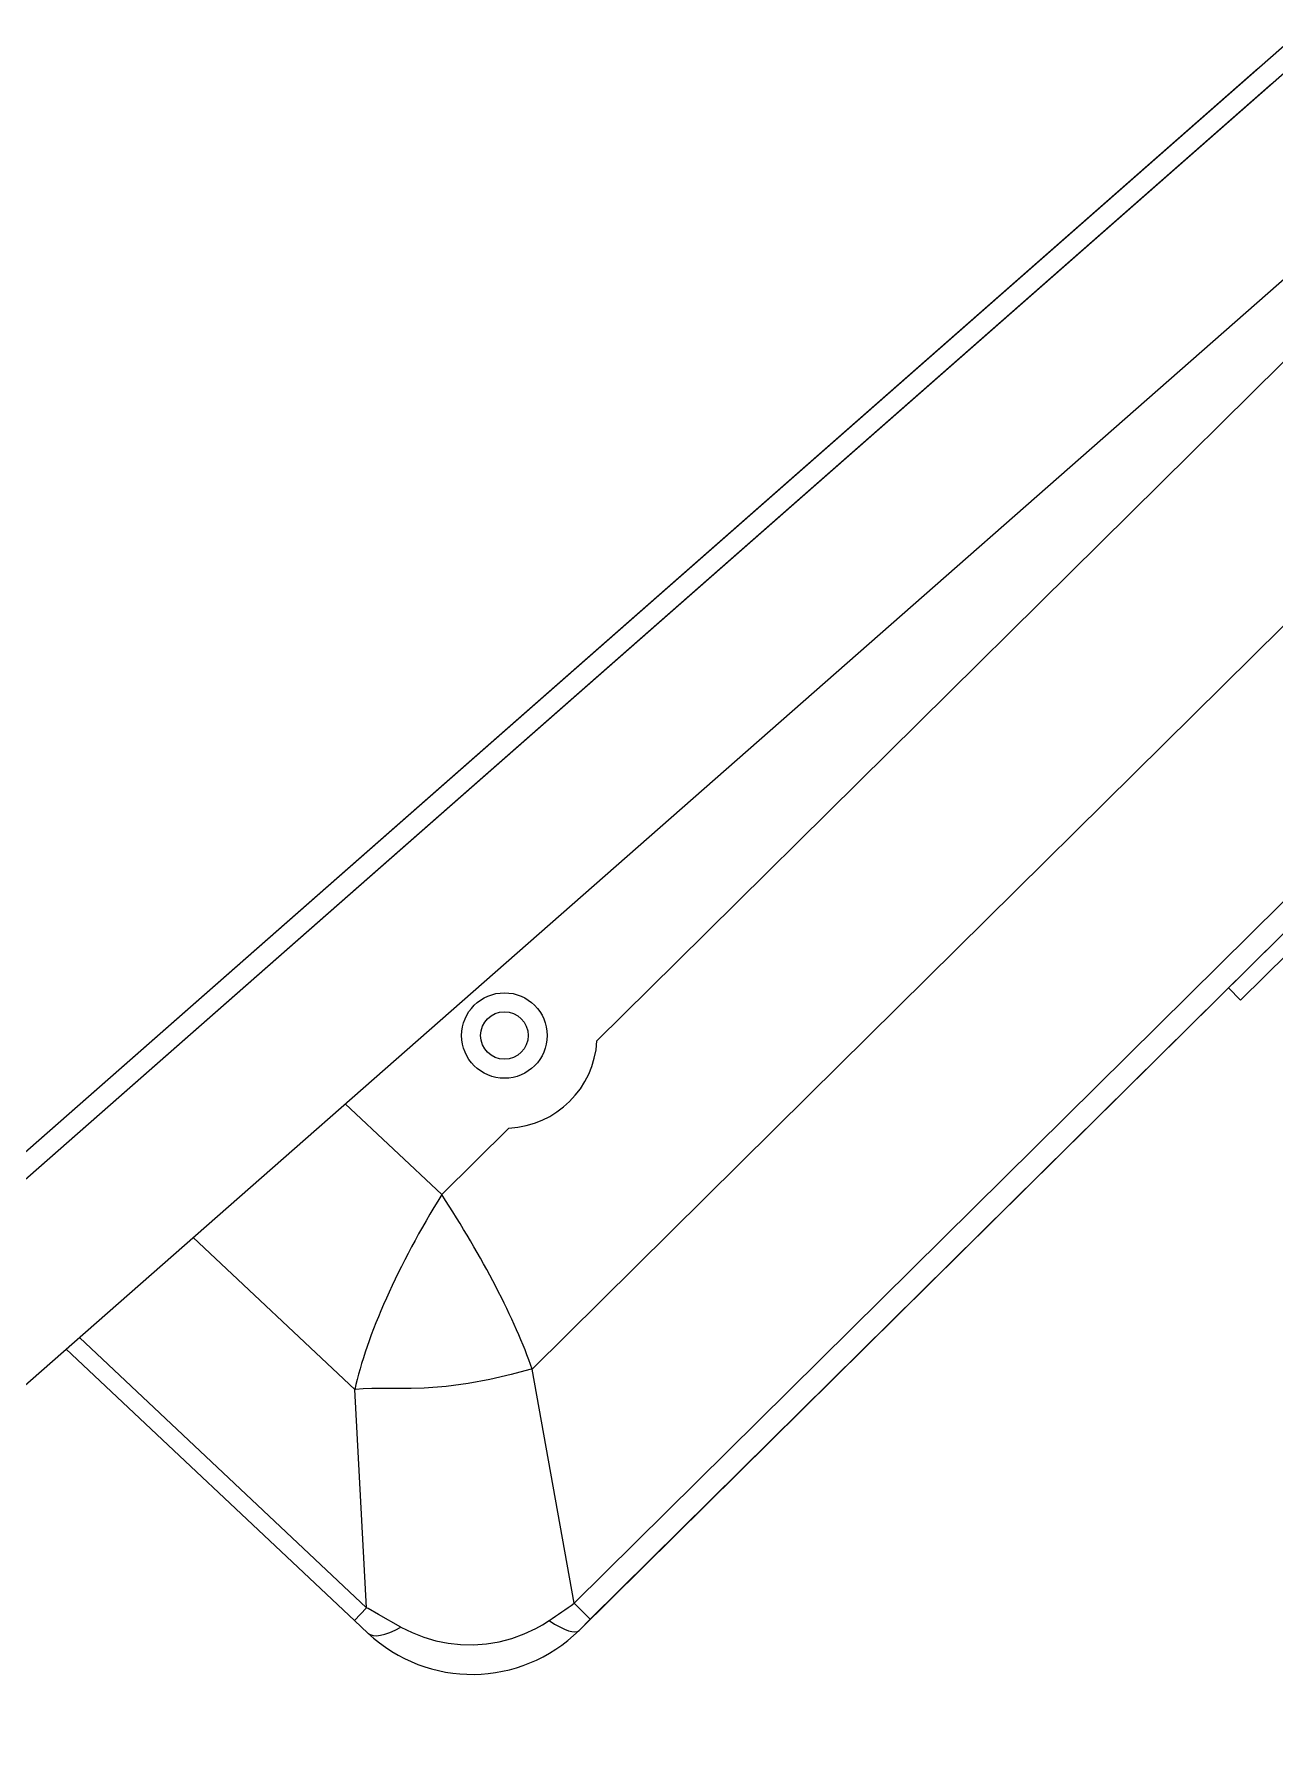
# Model space of a CAD drawing. Header units: millimetres. Extents: x 2822564 to 2991989, y -324396 to -253399.
# Drawn here: x 2841262.4 to 2841375.5, y -301834.7 to -301678.3 of the extents above; entities that cross this region are included whole.
import ezdxf

# ---------------------------------------------------------------- set-up
doc = ezdxf.new("R2010")
doc.units = ezdxf.units.MM
doc.linetypes.add('12017_XPLAN_GROUND$0$HIDDEN', pattern=[0.375, 0.25, -0.125])
doc.linetypes.add('DASHDOT', pattern=[1, 0.5, -0.25, 0, -0.25])
doc.layers.add('AX', color=1, linetype='DASHDOT')
doc.layers.add('coton tak bazo', color=191, linetype='Continuous', lineweight=5)
doc.layers.add('KATCHIN', color=253, linetype='12017_XPLAN_GROUND$0$HIDDEN', lineweight=5)

# ---------------------------------------------------------------- blocks, each defined once
blk = doc.blocks.new('fff')
at = {"layer": 'coton tak bazo', "ltscale": 0.4666667938232422}
for p, q in [((-1.0102031743927, 0.6952282469594201), (-1.548999861498824, 0.2214003787058639)), ((-1.0102031743927, 0.6952282474941145), (-1.536627898061247, 0.2322805150542325)), ((-1.0102031743927, 0.6733872621385293), (-1.538168906198845, 0.2090843392982706)), ((-1.0102031743927, 0.6733872616570209), (-1.525796942270386, 0.2199644752076469)), ((-1.0102031743927, 0.6733872633566467), (-1.51490514698298, 0.229542923086671)), ((-1.0102031743927, 0.6704702748509732), (-1.536722370031358, 0.2074394615728647)), ((-1.0102031743927, 0.6704702739939188), (-1.524350406102898, 0.2183195974822408)), ((-1.0102031743927, 0.6704702739878864), (-1.513458610815492, 0.2278980453612648))]:
    blk.add_line(p, q, dxfattribs=at)
at = {"layer": 'coton tak bazo'}
for p, q in [((-1.434286159189274, 0.3945665344964657), (-1.435583180332044, 0.3940974406917789)), ((-1.432952964764688, 0.3949151385664073), (-1.434286159189274, 0.3945665344964657)), ((-1.431594098062678, 0.395139723542115), (-1.432952964764688, 0.3949151385664073)), ((-1.430220871942874, 0.3952386801089496), (-1.431594098062678, 0.395139723542115)), ((-1.428843610569642, 0.395211268901453), (-1.430220871942874, 0.3952386801089496)), ((-1.42752645288749, 0.3950660427985111), (-1.428843610569642, 0.395211268901453)), ((-1.426225781431663, 0.3948058075418314), (-1.42752645288749, 0.3950660427985111)), ((-1.424951058440315, 0.3944323385793428), (-1.426225781431663, 0.3948058075418314)), ((-1.423711188453008, 0.3939487754113884), (-1.424951058440315, 0.3944323385793428)), ((-1.43754964257032, 0.3931094143140383), (-1.438243405010593, 0.3926700419773671)), ((-1.436833336850132, 0.3935106751683095), (-1.43754964257032, 0.3931094143140383)), ((-1.435583180332044, 0.3940974406917789), (-1.436833336850132, 0.3935106751683095)), ((-1.4225159502986, 0.3933592487896967), (-1.423711188453008, 0.3939487754113884)), ((-1.4225159502986, 0.3933592487896967), (-1.420138861159008, 0.3920407001172219)), ((-1.420138861159008, 0.3920407001172219), (-1.419031278427155, 0.3914026175299082)), ((-1.419031278427155, 0.3914026175299082), (-1.418877140513214, 0.3913116918615769)), ((-1.431942107050211, 0.3670933194010384), (-1.429665136416363, 0.3675266307317133)), ((-1.429665136416363, 0.3675266307317133), (-1.427318670998836, 0.367831009341317)), ((-1.427318670998836, 0.367831009341317), (-1.424990167326959, 0.3679901138350294)), ((-1.424990167326959, 0.3679901138350294), (-1.423603175022866, 0.368027001055685)), ((-1.423603175022866, 0.368027001055685), (-1.421066687399516, 0.3680244677728931)), ((-1.421066687399516, 0.3680244677728931), (-1.419447885164345, 0.3680308354370581)), ((-1.419447885164345, 0.3680308354370581), (-1.418516366671153, 0.3680700888970776)), ((-1.418516366671153, 0.3680700888970776), (-1.41771123198329, 0.3681487444478865)), ((-1.41771123198329, 0.3681487444478865), (-1.417630893451753, 0.368159703898209)), ((-1.436448267277298, 0.3659777200047607), (-1.436202422281572, 0.3660385464528946)), ((-1.436202422281572, 0.3660385464528946), (-1.434213253929785, 0.3665505742964095)), ((-1.434213253929785, 0.3665505742964095), (-1.431942107050211, 0.3670933194010384))]:
    blk.add_line(p, q, dxfattribs=at)
at = {"layer": 'coton tak bazo', "ltscale": 0.1120639227964919}
blk.add_line((-1.441426594994471, 0.3937128938215074), (-1.579038543915736, 0.2574708206384605), dxfattribs=at)
at = {"layer": 'coton tak bazo', "ltscale": 0.0009645058267208828}
blk.add_line((-1.442611108270971, 0.3925404155502197), (-1.441426594994471, 0.3937128938215074), dxfattribs=at)
at = {"layer": 'coton tak bazo', "ltscale": 0.001124381129270142}
blk.add_line((-1.419021372687494, 0.3939921118236143), (-1.417607088804655, 0.3926599042294618), dxfattribs=at)
at = {"layer": 'coton tak bazo', "ltscale": 0.001071885029948566}
blk.add_line((-1.418877140513214, 0.3913116918615769), (-1.417607088804655, 0.3926599042294618), dxfattribs=at)
at = {"layer": 'coton tak bazo', "ltscale": 0.02431745498337763}
blk.add_line((-1.417607088804655, 0.3926599042294618), (-1.387019074081597, 0.3638484308747055), dxfattribs=at)
at = {"layer": 'coton tak bazo', "ltscale": 0.1102462872203457}
blk.add_line((-1.577991139978116, 0.2585082380506123), (-1.442611108270971, 0.3925404155502197), dxfattribs=at)
at = {"layer": 'coton tak bazo', "ltscale": 0.1016489979093571}
blk.add_line((-1.565729757283832, 0.2672387891726434), (-1.440907223288243, 0.3908190087435447), dxfattribs=at)
at = {"layer": 'coton tak bazo', "ltscale": 0.001401666180372565}
blk.add_line((-1.440907223288243, 0.3908190087435447), (-1.442611108270971, 0.3925404155502197), dxfattribs=at)
at = {"layer": 'coton tak bazo', "ltscale": 0.01460559765742979}
blk.add_line((-1.440906974726099, 0.3908192264249111), (-1.436448267277298, 0.3659777200047607), dxfattribs=at)
at = {"layer": 'coton tak bazo', "ltscale": 0.02421650423380386}
blk.add_line((-1.418877140513214, 0.3913116918615769), (-1.388415957228813, 0.3626199851356537), dxfattribs=at)
at = {"layer": 'coton tak bazo', "ltscale": 0.01341753799698695}
blk.add_line((-1.418877140513214, 0.3913116918615769), (-1.417630893451753, 0.368159703898209), dxfattribs=at)
at = {"layer": 'coton tak bazo', "ltscale": 0.01363246638246051}
blk.add_line((-1.417630893451753, 0.368159703898209), (-1.400483013388895, 0.3520079906782313), dxfattribs=at)
at = {"layer": 'coton tak bazo', "ltscale": 0.0239075905664413}
blk.add_line((-1.436448267277298, 0.3659777200047607), (-1.465806164803299, 0.33691191018977), dxfattribs=at)
at = {"layer": 'coton tak bazo', "ltscale": 0.005807520565778027}
blk.add_line((-1.42685273106993, 0.3474588683737612), (-1.433984115743928, 0.3403982369256714), dxfattribs=at)
at = {"layer": 'coton tak bazo', "ltscale": 0.00813660228058171}
blk.add_line((-1.42685273106993, 0.3474588683737612), (-1.416617961296603, 0.3378186166900645), dxfattribs=at)
at = {"layer": 'coton tak bazo', "ltscale": 0.07073532753286359}
blk.add_line((-1.552667388486538, 0.2509150573371561), (-1.465806164803299, 0.33691191018977), dxfattribs=at)
at = {"layer": 'coton tak bazo', "ltscale": 0.00690443677599035}
blk.add_line((-1.443318964476449, 0.3311562444337675), (-1.451797454832799, 0.3227621525512495), dxfattribs=at)
at = {"layer": 'coton tak bazo', "ltscale": 0.006480649620698646}
blk.add_line((-1.511594159909098, 0.3268244678532111), (-1.519552211151446, 0.3189455581437458), dxfattribs=at)
at = {"layer": 'coton tak bazo', "ltscale": 0.001061198403392112}
blk.add_line((-1.510303876222535, 0.3255214677182232), (-1.511594159909098, 0.3268244678532111), dxfattribs=at)
at = {"layer": 'coton tak bazo', "ltscale": 0.07072385836036629}
blk.add_line((-1.538644698640633, 0.2367793494408639), (-1.451797454832799, 0.3227621525512495), dxfattribs=at)
at = {"layer": 'coton tak bazo'}
for radius in [0.004536000019311899, 0.002520000010728833]:
    blk.add_circle((-1.43350111052214, 0.3305749176934542), radius, dxfattribs=at)
for centre, radius, start, end in [((-1.430079552060311, 0.3822518734063909), 0.01612787479284841, 46.71298177413814, 134.713846145179), ((-1.385918285516115, 0.314478462064426), 0.09408378229727604, 123.7902390213355, 125.7655023939784), ((-1.43350111052214, 0.3305749176934542), 0.00983520492518968, 92.81452519719937, 176.6122892508952)]:
    blk.add_arc(centre, radius, start, end, dxfattribs=at)
for centre, major_axis, ratio, start_param, end_param in [((-1.425932796735743, 0.3866544079372993), (-0.006911423499406979, -0.007337703417586485), 0.300053007485982, 3.141592687213679, 3.913462637617599), ((-1.434334600124169, 0.3865498376828425), (0.00709199466308223, -0.00716305598698743), 0.2135349811103694, 2.352194398773545, 3.141592704806438), ((-1.432298009507942, 0.3525882130354965), (-0.01376417469817909, -0.02297361211685038), 0.2733344966280463, 1.510958790122835, 2.465843688739123), ((-1.422439774471336, 0.3518282100244542), (0.01442962263896183, -0.0225494376645411), 0.2270845046093178, 3.898121143520394, 4.761043460425541)]:
    blk.add_ellipse(centre, major_axis=major_axis, ratio=ratio, start_param=start_param, end_param=end_param, dxfattribs=at)
blk = doc.blocks.new('Surgery Zone')
at = {"layer": 'KATCHIN', "color": 85, "ltscale": 1.1, "true_color": 0x58ba48}
blk.add_circle((1610637.799317755, -562746.6739985349, 1.200298341608669e-08), 2200, dxfattribs=at)
at = {"layer": 'coton tak bazo', "xscale": 860.0000000000005, "yscale": 860.0000000000005, "zscale": 860.0000000000005, "rotation": 180}
blk.add_blockref('fff', (1610029.188587715, -564186.8777287796, -0.0004825459414850194), dxfattribs=at)

msp = doc.modelspace()

# ---------------------------------------------------------------- block references
at = {"layer": 'AX'}
msp.add_blockref('Surgery Zone', (1230043.249009102, 262701.4302591314, -1.015178238681929e-08), dxfattribs=at)

doc.saveas('drawing.dxf')
